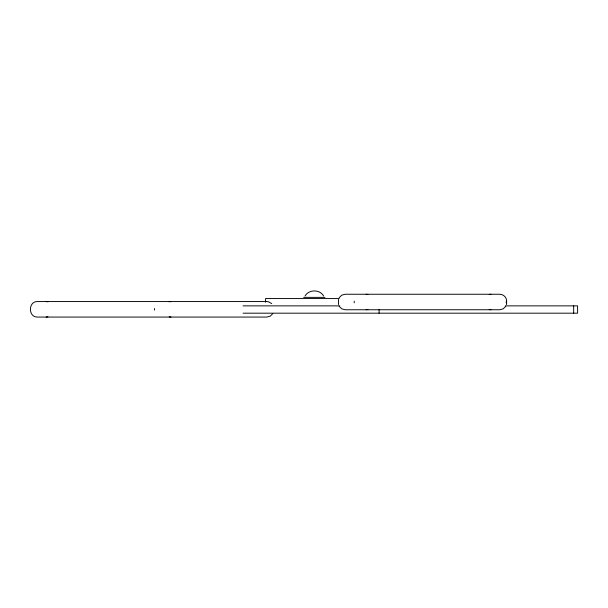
<?xml version="1.0" encoding="UTF-8"?>
<svg xmlns="http://www.w3.org/2000/svg" width="608" height="608" viewBox="0 0 608 608"><rect width="100%" height="100%" fill="white"/><g stroke="black" fill="none" stroke-linecap="round" stroke-linejoin="round"><path stroke-width="0.91" d="M338.458 299.402L338.458 304.608M506.472 304.608L506.715 302.807M305.034 296.028C308.818 289.248 319.884 289.248 323.669 296.028M339.158 297.722L341.696 295.184L345.177 294.249L499.753 294.249C503.477 294.226 506.738 297.479 506.715 301.203M272.832 313.591L270.279 316.137L266.798 317.064L37.362 317.064C28.112 317.27 28.112 301.355 37.362 301.56L266.54 301.56M505.78 306.28L503.234 308.826L499.753 309.761L345.177 309.761L341.696 308.826L339.158 306.28M46.124 317.064L47.926 316.829M169.199 301.796L171 301.56M366.115 309.761L367.916 309.518M489.189 294.485L490.99 294.249M303.673 297.373L325.037 297.373M339.264 298.558L265.544 298.558L265.544 302.214M266.73 301.56L268.599 301.796L271.723 303.597M243.056 305.87L339.804 305.87M505.324 305.87L577.6 305.87L577.6 313.181L243.056 313.181M489.189 309.518L490.99 309.761M366.115 294.249L367.916 294.485M169.199 316.829L171 317.064M46.124 301.56L47.926 301.796M573.663 305.87L573.663 313.181M506.282 301.203L506.282 302.807M379.088 309.525L379.088 313.181M354.221 301.203L354.221 302.807M154.5 308.507L154.5 310.118"/></g></svg>
